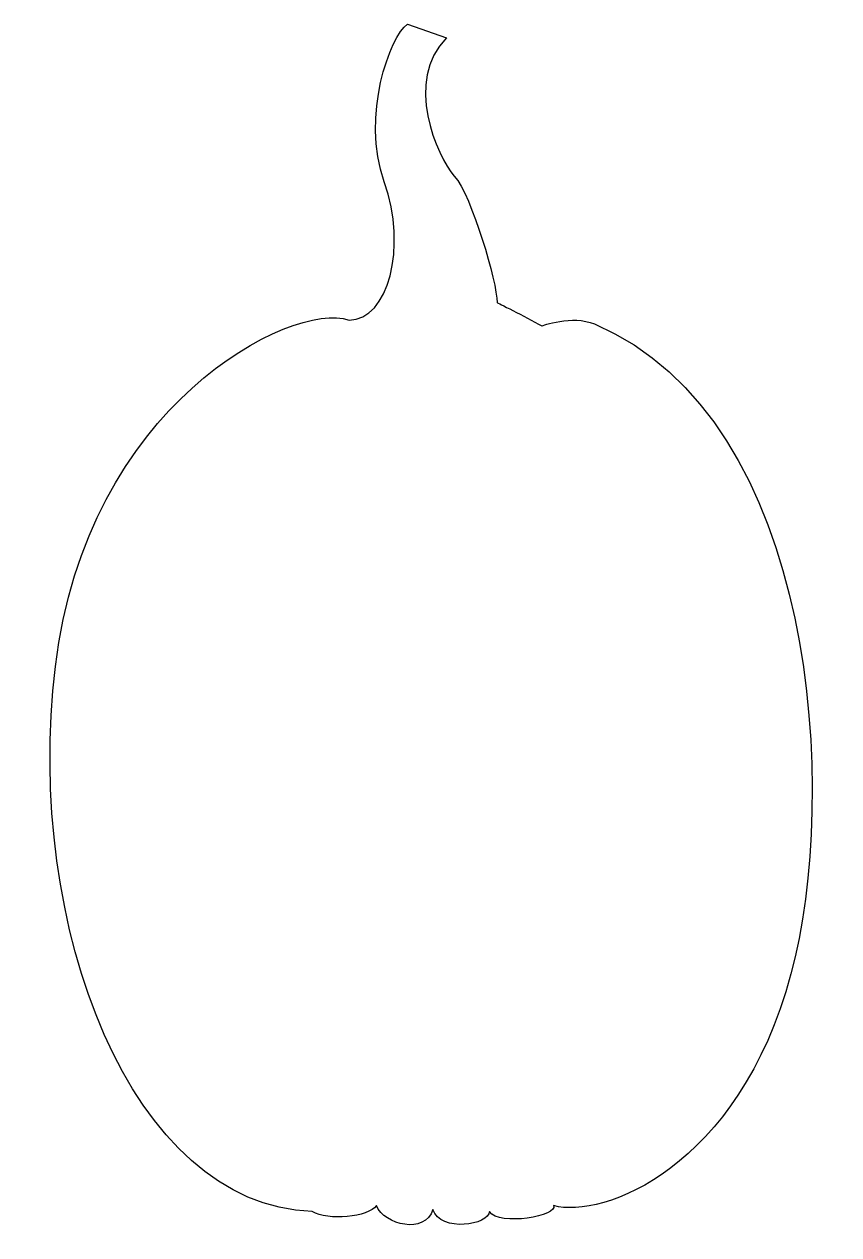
# Model space of a CAD drawing. Header units: centimetres. Extents: x -6.8 to 6.8, y -10.3 to 10.1.
import ezdxf

# ---------------------------------------------------------------- set-up
doc = ezdxf.new("R2010")
doc.units = ezdxf.units.CM
doc.header["$MEASUREMENT"] = 0
doc.layers.add('Camada 1', color=7, linetype='Continuous')

msp = doc.modelspace()

# ---------------------------------------------------------------- linework, layer by layer
at = {"layer": 'Camada 1'}
msp.add_open_spline([(0.25912, 9.85368), (0.25912, 9.85368), (-0.39469, 10.08249), (-0.39469, 10.08249), (-0.39469, 10.08249), (-0.68891, 9.88635), (-1.17918, 8.546), (-0.78693, 7.43446), (-0.78693, 7.43446), (-0.39468, 6.32292), (-0.72152, 5.11335), (-1.37536, 5.11335), (-1.37536, 5.11335), (-2.35618, 5.4403), (-5.78878, 3.67505), (-6.31181, -0.70571), (-6.31181, -0.70571), (-6.83484, -5.08647), (-5.03689, -9.7615), (-1.99656, -9.85955), (-1.99656, -9.85955), (-1.73499, -10.02298), (-1.0485, -9.95768), (-0.91772, -9.7615), (-0.91772, -9.7615), (-0.78694, -10.08837), (-0.10047, -10.25191), (0.03034, -9.82691), (0.03034, -9.82691), (0.16112, -10.21915), (0.9784, -10.0884), (0.9784, -9.85956), (0.9784, -9.85956), (1.14194, -10.12113), (2.15524, -9.92507), (2.05721, -9.76151), (2.05721, -9.76151), (2.87459, -9.99032), (5.16284, -9.14032), (6.04557, -5.87118), (6.04557, -5.87118), (6.84863, -2.89734), (6.512, 3.45062), (2.74378, 5.04751), (2.74378, 5.04751), (2.36953, 5.20605), (1.86116, 5.01523), (1.86116, 5.01523), (1.86116, 5.01523), (1.56694, 5.17866), (1.10916, 5.40755), (1.10916, 5.40755), (1.10916, 5.40755), (1.10916, 5.73444), (0.68416, 7.20555), (0.38994, 7.53247), (0.38994, 7.53247), (0.09571, 7.85943), (-0.4601, 9.13494), (0.25912, 9.85368)], degree=3, knots=[0, 0, 0, 0, 0.0625, 0.0625, 0.0625, 0.0625, 0.125, 0.125, 0.125, 0.125, 0.1875, 0.1875, 0.1875, 0.1875, 0.25, 0.25, 0.25, 0.25, 0.3125, 0.3125, 0.3125, 0.3125, 0.375, 0.375, 0.375, 0.375, 0.4375, 0.4375, 0.4375, 0.4375, 0.5, 0.5, 0.5, 0.5, 0.5625, 0.5625, 0.5625, 0.5625, 0.625, 0.625, 0.625, 0.625, 0.6875, 0.6875, 0.6875, 0.6875, 0.75, 0.75, 0.75, 0.75, 0.8125, 0.8125, 0.8125, 0.8125, 0.875, 0.875, 0.875, 0.875, 1, 1, 1, 1], dxfattribs=at)

doc.saveas('drawing.dxf')
